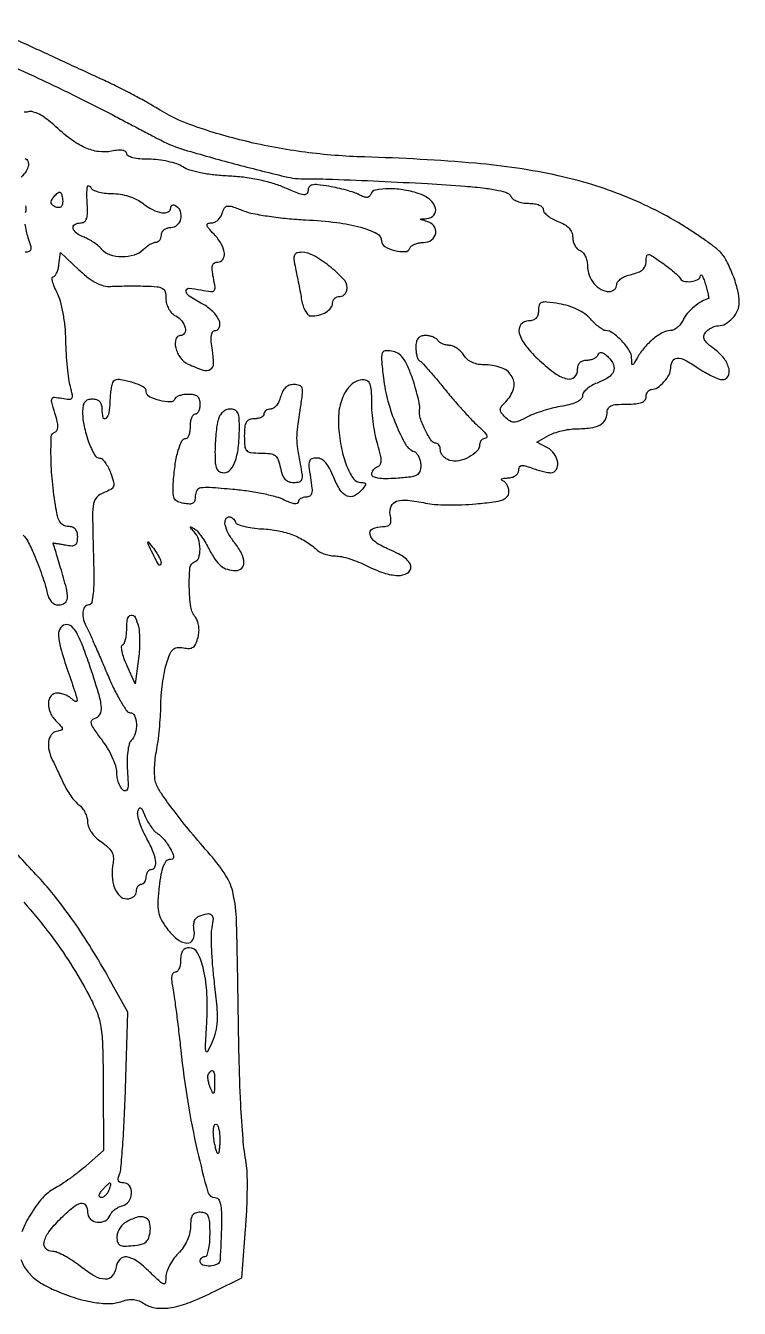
# Model space of a CAD drawing. Extents: x 0 to 525, y 1 to 407.
# Drawn here: x 379.4 to 525, y 12.4 to 274.3 of the extents above; entities that cross this region are included whole.
import ezdxf

# ---------------------------------------------------------------- set-up
doc = ezdxf.new("R2010")
doc.units = 0

msp = doc.modelspace()

# ---------------------------------------------------------------- linework, layer by layer
for points in [[(378.428051, 22.372553, 0.087312), (379.667439, 20.032087, 0.076674), (381.784105, 18.034107, 0.045603), (384.812295, 16.330822, 0.025207), (389.129013, 14.652424, 0.037048), (393.075263, 13.660067, 0.043559), (396.473641, 13.369699, 0.08835), (399.105749, 13.843416, -0.05098), (400.308444, 14.153643, -0.067321), (401.438896, 14.171876, -0.066695), (402.541639, 13.88853, -0.048874), (403.662129, 13.301812, 0.119909), (406.068244, 12.446994, 0.070468), (409.136323, 12.563702, 0.049739), (413.028267, 13.674932, 0.020978), (418, 15.891988), (423.5, 18.626665), (424.262557, 28.563332, 0.008098), (424.508117, 32.624245, 0.008607), (424.615677, 36.609229, 0.008277), (424.592412, 40.038538, 0.038796), (424.393842, 42, -0.02398), (423.736492, 47.008745, -0.008786), (423.272679, 54.137239, -0.006349), (422.931783, 63.95631, -0.002256), (422.686094, 78, 0.00414), (422.398697, 91.516066, 0.044042), (421.753854, 96.975674, 0.089209), (420.242394, 100.721323, 0.040298), (417.060301, 104.977046, -0.007304), (413.034712, 109.679664, -0.010767), (409.651653, 113.933689, -0.01064), (407.069772, 117.482005, -0.061185), (405.987273, 119.533476, -0.070898), (405.739892, 120.630656, -0.022656), (405.681394, 122.306284, -0.022097), (405.784963, 124.201465, -0.02297), (406.055154, 126.055486, 0.015153), (406.387321, 128.10932, 0.00843), (406.673729, 130.629093, 0.008402), (406.877881, 133.191157, 0.013449), (406.956449, 135.38398, -0.018295), (407.05392, 137.524623, -0.012863), (407.313392, 139.922, -0.013002), (407.680973, 142.206464, -0.026396), (408.110417, 143.974201, -0.021062), (408.799979, 145.966465, -0.110245), (409.446156, 146.921324, -0.169371), (410.289482, 147.29864, -0.068614), (411.564317, 147.232456, 0.053498), (412.775004, 147.13297, 0.151574), (413.569026, 147.401189, 0.135798), (414.12429, 148.095997, 0.039616), (414.565568, 149.405221, 0.046501), (414.742287, 150.551456, 0.048257), (414.700596, 151.696133, 0.052268), (414.454733, 152.712768, 0.087976), (414.021907, 153.473604, -0.139522), (413.081545, 155.60522, -0.030511), (412.769096, 159.643829, -0.026238), (412.912903, 163.608371, -0.298501), (413.838649, 164.77955, 0.237922), (414.692882, 165.639803, 0.082462), (414.962291, 167.420228, 0.073346), (414.637187, 169.424517, 0.110684), (413.75, 170.946704, -0.004343), (413.074333, 171.687444, -0.18765), (413.000994, 171.882396, -0.558218), (413.096984, 171.940113, -0.009325), (413.757112, 171.583292, -0.083495), (414.347513, 171.105078, -0.021337), (415.12447, 170.145712, -0.021136), (415.92935, 168.958541, -0.02003), (416.646644, 167.686588, 0.025604), (417.984061, 165.375563, 0.075154), (419.201307, 164.003952, 0.100266), (420.550251, 163.275641, 0.071736), (422.25, 163.015313, 0.199168), (423.458401, 163.504196, 0.212334), (423.923844, 164.687642, 0.110833), (423.423552, 166.534741, 0.045342), (422, 168.727129, -0.039829), (420.727542, 170.640381, -0.07631), (420.088174, 172.365329, -0.149067), (420.195928, 173.516631, -0.304281), (420.916667, 174, -0.107086), (421.294392, 173.918164, -0.070241), (421.671343, 173.678158, -0.065804), (421.990387, 173.323195, -0.06986), (422.198544, 172.904368, 0.22573), (422.623756, 172.462126, 0.028114), (423.930428, 172.051048, 0.028687), (425.632777, 171.72149, 0.019993), (427.581469, 171.537998, -0.032491), (430.95656, 171.134926, -0.045477), (433.878293, 170.311471, -0.048595), (436.451617, 169.027803, -0.045885), (438.78276, 167.25, 0.070908), (439.481096, 166.770536, 0.03614), (440.468424, 166.367188, 0.03501), (441.566394, 166.091977, 0.043929), (442.611267, 166, -0.055659), (443.828017, 165.864134, -0.020248), (445.506176, 165.4125, -0.019784), (447.31794, 164.765591, -0.022311), (449, 164, 0.036648), (452.463225, 162.541972, 0.074496), (455.364382, 162.024535, 0.133897), (457.250439, 162.482943, 0.273612), (457.996252, 163.75, 0.158999), (457.711994, 164.61501, 0.065131), (456.847549, 165.519188, 0.047937), (455.459645, 166.432433, 0.024016), (453.556142, 167.324284, -0.049327), (450.798445, 168.790636, -0.178324), (449.644889, 170.370855, -0.366646), (450.17373, 171.538681, -0.111136), (452.223566, 172, 0.060184), (453.207325, 172.118843, 0.194601), (453.73096, 172.496512, 0.154259), (453.915068, 173.201485, 0.034571), (453.764831, 174.449877, -0.151584), (453.956441, 176.153602, -0.21459), (455.072583, 177.162865, -0.106008), (457.337295, 177.392743, -0.026983), (461, 176.786538, 0.038043), (462.800078, 176.529336, 0.01277), (465.454687, 176.422205, 0.012622), (468.409002, 176.45307, 0.014108), (471.25, 176.634868, 0.009048), (474.870502, 177.035512, 0.053741), (476.718709, 177.479354, 0.128254), (477.650758, 178.114513, 0.181325), (478, 179.045877, 0.06437), (477.906785, 179.766931, 0.060622), (477.632812, 180.456431, 0.065058), (477.228171, 181.012287, 0.107433), (476.75, 181.337719, -0.134342), (476.492009, 181.534095, -0.451325), (476.528125, 181.717133, -0.102704), (476.953487, 181.859693, -0.020908), (477.75, 181.921053, 0.06018), (478.630692, 182.058924, 0.082433), (479.35533, 182.400068, 0.10026), (479.830733, 182.893837, 0.142605), (480, 183.475249, -0.101757), (480.138064, 184.146628, -0.248072), (480.519421, 184.454284, -0.119871), (481.237336, 184.42117, -0.019659), (482.5651, 183.975249, 0.016294), (483.652432, 183.601916, 0.014753), (484.798203, 183.286479, 0.014958), (485.840639, 183.065129, 0.044859), (486.5651, 183, 0.263148), (487.6518, 183.614476, 0.172829), (487.943563, 185.059267, 0.116579), (487.245875, 186.831077, 0.118592), (485.832177, 188.089816), (483.664354, 189.25), (486.082177, 190.589565, -0.042682), (487.23643, 191.10589, -0.023495), (488.720427, 191.546041, -0.023266), (490.278585, 191.853514, -0.034293), (491.668213, 191.964565, 0.027978), (494.605704, 192.16204, 0.084604), (496.519479, 192.737038, 0.138425), (497.599841, 193.715175, 0.140901), (498, 195.106989, -0.108034), (498.206987, 196.053777, -0.176372), (498.778259, 196.631687, -0.09295), (499.895761, 196.924966, -0.017823), (502, 197, 0.020272), (503.888175, 197.076585, 0.069535), (505.083333, 197.34375, 0.128937), (505.750359, 197.815157, 0.176579), (506, 198.5, -0.069717), (506.080326, 199.073289, -0.085667), (506.314732, 199.559375, -0.100075), (506.662852, 199.884373, -0.138775), (507.071429, 200, 0.149502), (508.297839, 200.375086, 0.061296), (509.624741, 201.529633, 0.060585), (510.658594, 203.004813, 0.123183), (511, 204.369554, -0.124308), (511.362409, 205.804739, -0.269958), (512.2988, 206.377245, -0.127808), (513.921739, 205.992406, -0.027299), (516.425861, 204.48575, 0.016824), (517.934982, 203.534161, 0.019215), (519.440404, 202.730189, 0.018719), (520.75841, 202.150032, 0.094586), (521.544409, 202, 0.273197), (522.692646, 202.677994, 0.188993), (522.893925, 204.212097, 0.102474), (521.892889, 206.298455, 0.070759), (520.020842, 208.142712, -0.021154), (518.58592, 209.300567, -0.090424), (517.906262, 210.159865, -0.168665), (517.78895, 210.912368, -0.129006), (518.143286, 211.67265, -0.056275), (518.671722, 212.180605, -0.043369), (519.346933, 212.610091, -0.044509), (520.058612, 212.903365, -0.075624), (520.693873, 213, 0.129618), (522.190467, 213.3946, 0.080634), (523.614385, 214.537887, 0.078044), (524.644382, 216.118297, 0.105847), (525, 217.779348, 0.063073), (524.691128, 220.218135, 0.028067), (523.706946, 223.311013, 0.027847), (522.402102, 226.233897, 0.073814), (521.070393, 228.087817, 0.037158), (520.129489, 228.923495, 0.007667), (518.345678, 230.242274, 0.008022), (516.220803, 231.712391, 0.007479), (514, 233.149181, 0.044399), (501.604148, 239.454348, 0.041698), (488.028877, 243.63073, 0.032632), (471.216061, 246.169483, 0.013935), (448.5, 247.460237, -0.025798), (436.390476, 248.436876, -0.025161), (424.342869, 250.658714, -0.026597), (413.675218, 253.794105, -0.056071), (405.919579, 257.550768, 0.014674), (403.866264, 258.764207, 0.005605), (400.940742, 260.336671, 0.005545), (397.723536, 261.974529, 0.006774), (394.677645, 263.431833, -0.000105), (391.388075, 264.952137, -0.000059), (387.405308, 266.794392, -0.000059), (383.391954, 268.65195, -0.000098), (380, 270.223187, 0.022364), (376.286139, 271.746628, 0.009445)], [(373.21729, 267.525507, -0.004148), (380.966651, 263.999286, -0.005205), (389.418817, 259.960764, -0.006952), (397, 256.109289, 0.000176), (399.745214, 254.667507, 0.000154), (402.61875, 253.160751, 0.000155), (405.217401, 251.800179, 0.00046), (407, 250.869656, 0.048144), (411.796922, 248.931631, 0.006979), (421.953876, 246.079116, 0.006239), (432.232279, 243.48356, 0.061398), (436.661758, 242.98432, -0.011706), (442.010451, 242.914755, -0.002377), (451.487248, 242.524372, -0.002668), (461.37486, 242.017084, -0.005596), (469.054738, 241.495668, -0.009057), (473.109816, 241.100695, -0.026371), (475.883521, 240.630451, -0.035294), (477.714875, 240.0815, -0.213822), (478.400289, 239.399246, 0.150467), (478.822656, 238.860726, 0.058391), (479.667567, 238.409678, 0.050738), (480.76554, 238.103068, 0.042757), (481.968615, 238, -0.035595), (483.192396, 237.912769, -0.064447), (484.158285, 237.644375, -0.091996), (484.781453, 237.233215, -0.203776), (485, 236.719238, 0.174496), (485.205308, 236.148861, 0.050634), (485.88125, 235.482064, 0.044248), (486.851706, 234.833742, 0.034915), (488, 234.306102, -0.040679), (489.331383, 233.675671, -0.075624), (490.262289, 232.931298, -0.092676), (490.809022, 232.060212, -0.094196), (491, 231.055479, 0.065339), (491.111925, 230.202647, 0.061849), (491.440625, 229.390382, 0.066425), (491.926279, 228.739081, 0.108172), (492.5, 228.361626, -0.122606), (493.07414, 227.960006, -0.064599), (493.559375, 227.231177, -0.058261), (493.888394, 226.306865, -0.056456), (494, 225.321583, 0.086859), (494.345467, 223.347929, 0.087093), (495.34068, 221.611025, 0.094227), (496.787319, 220.419897, 0.125892), (498.428571, 220, 0.089197), (499.028539, 220.107889, 0.095076), (499.538393, 220.417285, 0.099879), (499.879498, 220.878606, 0.109836), (500, 221.420545, -0.177007), (500.216384, 222.012625, -0.066074), (500.88125, 222.617359, -0.054928), (501.851938, 223.143083, -0.042631), (503, 223.5, 0.038607), (504.371034, 223.914186, 0.088358), (505.290023, 224.473603, 0.114852), (505.814671, 225.210016, 0.097891), (506, 226.147549, -0.041319), (506.093666, 227.279074, -0.392365), (506.445447, 227.550856, -0.125765), (507.130367, 227.308398, -0.00543), (509.25, 225.854216, -0.010492), (510.518956, 224.922871, -0.013491), (511.643229, 224.01165, -0.011319), (512.537321, 223.210341, -0.104475), (512.833333, 222.786122, 0.238612), (513.620645, 222.121241, 0.085577), (515.129168, 222.02746, 0.088418), (516.546617, 222.442782, 0.266219), (517.085953, 223.25, -0.390592), (517.217284, 223.374176, -0.273058), (517.405445, 223.266328, -0.043876), (517.707102, 222.607751, -0.0129), (518.052886, 221.550267, -0.00677), (518.375108, 220.415583, -0.011329), (518.611355, 219.452252, -0.005073), (518.78062, 218.649021, -0.40541), (518.716933, 218.550267, 0.080847), (517.337487, 217.984786, 0.037386), (515.761227, 216.84725, 0.037361), (514.358181, 215.474328, 0.073716), (513.512872, 214.168205, -0.056525), (513.01564, 213.339001, -0.055569), (512.342815, 212.63691, -0.060598), (511.604601, 212.158923, -0.113879), (510.915881, 212, 0.125812), (509.360851, 211.602425, 0.046435), (507.470451, 210.327313, 0.043693), (505.633338, 208.533214, 0.048036), (504.200411, 206.5, -0.004335), (503.452036, 205.212669, -0.238267), (503.222607, 205.066346, -0.429445), (503.068501, 205.199165, -0.008012), (503.030409, 206.382705, 0.140003), (502.548309, 207.972985, 0.046384), (501.028754, 209.909843, 0.046122), (499.198446, 211.517318, 0.158429), (497.71334, 212, -0.139664), (497.204955, 212.144831, -0.025966), (496.399084, 212.704461, -0.026032), (495.498518, 213.480026, -0.021186), (494.616349, 214.398166, 0.059478), (493.458236, 215.432342, 0.039647), (491.9225, 216.333923, 0.037198), (490.142518, 217.039183, 0.035513), (488.25, 217.486064, 0.010859), (485.727244, 217.83944, 0.109252), (484.676298, 217.733794, 0.24402), (484.167612, 217.213673, 0.074035), (484, 216.087898, -0.065926), (483.877269, 215.161119, -0.125802), (483.510525, 214.510987, -0.129894), (482.886312, 214.129519, -0.072681), (482, 214, 0.233304), (480.436338, 213.228385, 0.2353), (480.105111, 211.522574, 0.100736), (481.449971, 208.88287, 0.039585), (484.249556, 205.884477, 0.028481), (487.455489, 203.272824, 0.09734), (489.886097, 202.150485, 0.249324), (491.34799, 202.524029, 0.211038), (492, 204, -0.071947), (492.12433, 204.859566, -0.119776), (492.489583, 205.48913, -0.123365), (493.093978, 205.869052, -0.079088), (493.916667, 206, 0.055236), (494.677775, 206.084338, 0.059633), (495.381343, 206.333092, 0.067244), (495.925431, 206.699958, 0.13112), (496.21131, 207.133929, -0.176133), (496.493226, 207.489448, -0.204081), (496.917623, 207.553171, -0.102138), (497.505339, 207.26406, -0.031176), (498.252153, 206.60499, -0.093912), (499.304257, 205.060924, -0.20696), (499.308023, 203.661475, -0.153982), (498.22608, 202.405333, -0.048357), (495.973269, 201.296012, 0.040096), (494.835495, 200.758878, 0.048471), (493.873398, 200.074801, 0.055766), (493.209399, 199.354032, 0.159586), (493, 198.714672, -0.195971), (492.729835, 198.051846, -0.080392), (491.934167, 197.464019, -0.054429), (490.651181, 196.970678, -0.02495), (488.895027, 196.599205, 0.021177), (487.10286, 196.234213, 0.014633), (485.108957, 195.676963, 0.014782), (483.220524, 195.027279, 0.029093), (481.770709, 194.381429, -0.016952), (479.997887, 193.539556, -0.100337), (478.998444, 193.327115, -0.147978), (478.186692, 193.564398, -0.051844), (477.232825, 194.338604, -0.033154), (476.432798, 195.252394, -0.174782), (476.234752, 195.87761, -0.160884), (476.473655, 196.515521, -0.027013), (477.357143, 197.5, 0.122547), (478.902478, 200.069148, 0.200794), (478.65604, 202.55845, 0.175923), (476.630048, 204.362511, 0.095094), (473.308474, 205, -0.040409), (471.783441, 205.123452, -0.063424), (470.524277, 205.496772, -0.072664), (469.524079, 206.123816, -0.077026), (468.767927, 207, 0.055039), (468.164042, 207.765038, 0.049226), (467.386303, 208.4125, 0.052213), (466.560767, 208.854465, 0.097106), (465.81847, 209, -0.053104), (465.122185, 209.07416, -0.048787), (464.43599, 209.29375, -0.052099), (463.860179, 209.616829, -0.100791), (463.5, 210, 0.111412), (463.123976, 210.383556, 0.050262), (462.49335, 210.70625, 0.046318), (461.729296, 210.925923, 0.046881), (460.940983, 211, 0.080219), (460.052108, 210.856466, 0.144477), (459.450791, 210.438732, 0.121487), (459.108283, 209.701425, 0.04831), (459, 208.583333, 0.028936), (459.055005, 207.633662, 0.037653), (459.220312, 206.778646, 0.041405), (459.460326, 206.119108, 0.182175), (459.75, 205.833333, -0.102388), (460.205914, 205.506274, -0.004077), (461.587114, 203.982292, -0.00704), (463.191088, 202.131425, -0.004907), (464.950812, 200, 0.007321), (466.841833, 197.731938, 0.006819), (468.843022, 195.465252, 0.006814), (470.676213, 193.499573, 0.022874), (471.950812, 192.285963, -0.023625), (472.845087, 191.431914, -0.059448), (473.383989, 190.711735, -0.156204), (473.483329, 190.254074, -0.378081), (473.25, 190.035963, 0.099004), (472.772906, 189.926202, 0.095223), (472.367188, 189.6406, 0.094905), (472.095256, 189.224013, 0.097575), (472, 188.740547, -0.196832), (471.447496, 187.391433, -0.076417), (469.799132, 186.161929, -0.072346), (467.735181, 185.422787, -0.127378), (465.937452, 185.519852, -0.062689), (465.196699, 185.861862, -0.063901), (464.569127, 186.374971, -0.07042), (464.144188, 186.973772, -0.119708), (464, 187.567388, 0.056066), (463.938358, 188.115382, 0.075545), (463.755888, 188.57917, 0.094821), (463.486019, 188.890164, 0.168314), (463.16898, 189, -0.25166), (462.16752, 189.538136, -0.031374), (460.893743, 191.753024, -0.035244), (459.892417, 194.197901, -0.119935), (459.756631, 195.901598, 0.08275), (459.751213, 196.815473, 0.014669), (459.409223, 198.499219, 0.015519), (458.883746, 200.468527, 0.013427), (458.213591, 202.5, 0.018805), (457.213135, 204.982434, 0.060222), (456.295854, 206.509208, 0.092342), (455.29064, 207.400372, 0.099886), (454.058823, 207.838963, 0.066837), (452.692466, 207.851904, 0.29616), (452.10668, 207.358637, 0.097736), (451.984241, 206.140983, 0.005469), (452.387139, 202.338963, 0.037242), (453.304019, 197.596147, 0.032072), (454.947485, 192.790784, 0.030082), (456.887315, 188.813715, 0.174345), (458.628218, 187.312425, -0.124462), (459.153343, 186.942224, -0.064275), (459.597039, 186.266057, -0.057772), (459.897975, 185.406934, -0.055434), (460, 184.489525, -0.084391), (459.787057, 183.236862, -0.189163), (459.167903, 182.517502, -0.092461), (457.877807, 182.115857, -0.01206), (454.999378, 181.846513, -0.01498), (452.781573, 181.759474, -0.042989), (451.246134, 181.877407, -0.072527), (450.306551, 182.175672, -0.287323), (449.999378, 182.666667, -0.094458), (450.09041, 183.142851, -0.070169), (450.355847, 183.609302, -0.068346), (450.74872, 183.995517, -0.079824), (451.212016, 184.237339, 0.184201), (451.729245, 184.66082, 0.130841), (451.924031, 185.392436, 0.060174), (451.776729, 186.61198, 0.012674), (451.212016, 188.686691, -0.024512), (450.747067, 190.569649, -0.013581), (450.35603, 192.90495, -0.013517), (450.087637, 195.29745, -0.021173), (450, 197.36602, 0.014117), (449.931256, 199.800336, 0.07687), (449.657284, 201.086338, 0.16731), (449.116481, 201.7351, 0.141511), (448.25, 201.968575, 0.171642), (446.021757, 201.135132, 0.106408), (444.288674, 198.906143, 0.081915), (443.312423, 195.578869, 0.056376), (443.275807, 191.641292, 0.027143), (443.950978, 187.392918, 0.047227), (445.02619, 183.992609, 0.06225), (446.346542, 181.71299, 0.234532), (447.78296, 181, -0.044169), (448.491592, 180.937278, -0.323235), (448.715028, 180.706374, -0.192533), (448.618182, 180.304919, -0.018902), (448, 179.5, -0.10383), (446.45029, 178.269326, -0.222438), (444.958203, 178.229801, -0.151789), (443.551749, 179.444927, -0.045701), (442.267865, 182, 0.026289), (441.448572, 183.801335, 0.060187), (440.608176, 185.03065, 0.08537), (439.72003, 185.749719, 0.128261), (438.760412, 186, 0.085843), (437.754471, 185.826013, 0.234938), (437.267733, 185.320784, 0.106118), (437.171025, 184.292924, 0.012434), (437.5, 182, -0.013706), (437.799598, 179.873368, -0.084385), (437.73813, 178.773366, -0.200108), (437.340137, 178.214928, -0.140056), (436.587898, 178, 0.062741), (435.980759, 177.923513, 0.080895), (435.466445, 177.698706, 0.098165), (435.122263, 177.365487, 0.152638), (435, 176.97432, -0.337749), (434.779147, 176.684668, -0.106117), (434.199068, 176.651873, -0.056175), (433.29372, 176.899709, -0.024459), (432.157985, 177.418303, 0.054453), (430.5713, 178.030894, 0.014111), (427.901278, 178.6601, 0.014182), (424.798253, 179.208266, 0.01403), (421.657985, 179.581915, 0.004679), (416.900133, 179.968204, 0.060193), (415.120827, 179.881684, 0.21092), (414.314132, 179.347873, 0.143594), (414, 178.276603, -0.060484), (413.882466, 177.308549, -0.189952), (413.510384, 176.784122, -0.15559), (412.821836, 176.593867, -0.037459), (411.630904, 176.730225, -0.06318), (410.354673, 177.146192, -0.178005), (409.706733, 177.804833, -0.107462), (409.459681, 178.959481, -0.016142), (409.544517, 181.341553, -0.019004), (409.915703, 184.834054, -0.036234), (410.52138, 187.590103, -0.044743), (411.272504, 189.480612, -0.283007), (412.116631, 190, 0.245982), (412.455662, 190.177532, 0.066691), (412.74051, 190.734375, 0.0514), (412.935631, 191.542393, 0.033571), (413, 192.5, -0.038131), (413.073116, 193.457356, -0.057076), (413.29375, 194.265625, -0.074992), (413.617064, 194.817169, -0.226478), (414, 195, 0.191087), (414.381882, 195.151477, 0.088204), (414.70625, 195.5875, 0.068025), (414.926307, 196.234582, 0.048028), (415, 197, 0.07503), (414.86014, 197.926783, 0.145999), (414.447917, 198.543103, 0.125255), (413.713793, 198.890621, 0.048265), (412.583333, 199, 0.035505), (411.633808, 198.93249, 0.045059), (410.778646, 198.730439, 0.051805), (410.127714, 198.435374, 0.175072), (409.833333, 198.082346, -0.319131), (408.911906, 197.4458, -0.057844), (406.728825, 197.728647, -0.056447), (404.628919, 198.5123, -0.282376), (404, 199.537122, 0.286032), (403.377582, 200.536129, 0.040404), (401.019178, 201.466257, 0.040699), (398.506659, 202.011096, 0.233508), (397.253159, 201.586492, 0.137806), (397.013379, 201.15934, 0.018332), (396.804771, 200.135324, 0.020091), (396.647425, 198.87425, 0.01564), (396.574665, 197.494275, -0.034974), (396.365731, 195.212702, -0.164035), (395.758323, 194.064026, -0.580915), (395.199595, 194.232784, -0.056293), (395, 196, 0.072254), (394.873159, 196.873159, 0.124864), (394.5, 197.5, 0.124864), (393.873159, 197.873159, 0.072254), (393, 198, 0.077557), (392.048473, 197.851512, 0.156228), (391.436637, 197.415125, 0.122116), (391.100784, 196.616887, 0.038827), (391, 195.320998, 0.053805), (391.307474, 192.471968, 0.035632), (392.237359, 189.312631, 0.030982), (393.430416, 186.636898, 0.279298), (394.481651, 186, -0.194143), (394.97362, 185.801493, -0.043086), (395.582549, 185.103908, -0.038707), (396.192986, 184.11747, -0.028971), (396.71297, 182.949474, -0.019767), (397.32368, 181.115173, -0.152646), (397.304835, 180.221565, -0.189527), (396.781682, 179.59875, -0.033567), (395.369805, 178.9505, 0.103068), (393.927581, 178.02866, 0.155244), (393.232683, 176.721542, 0.049114), (393.02789, 174.243316, 0.003171), (393.187598, 166.998988, -0.005234), (393.284781, 161.575647, -0.023122), (393.160934, 158.384202, -0.036729), (392.856168, 156.476868, -0.348277), (392.25, 155.997962, 0.238414), (391.430975, 155.585568, 0.142605), (391.045634, 154.539504, 0.088143), (391.211418, 152.984082, 0.051102), (391.917835, 151.236431, -0.015871), (392.446353, 150.154788, -0.001917), (393.524527, 147.733514, -0.002278), (394.781984, 144.84464, -0.001873), (396.098553, 141.75, 0.013523), (397.44451, 138.780295, 0.020348), (398.790504, 136.276563, 0.015978), (400.011947, 134.353684, 0.248146), (400.680718, 134, -0.299774), (401.587173, 133.402877, -0.092236), (401.965446, 131.725835, -0.076771), (401.735056, 129.737285, -0.129927), (400.896948, 128.296948, 0.138992), (400.485113, 127.559273, 0.027748), (400.216154, 126.059869, 0.027044), (400.089839, 124.203327, 0.021044), (400.146948, 122.180293, -0.008693), (400.282233, 119.626113, -0.064461), (400.16911, 118.416042, -0.298135), (399.804637, 118.063084, -0.224508), (399.25, 118.20579, -0.094366), (398.768172, 118.790661, -0.041421), (398.359015, 119.711498, -0.039052), (398.075184, 120.790285, -0.04218), (397.97218, 121.872445, 0.07839), (397.755826, 123.155539, 0.027273), (397.061775, 124.903156, 0.026305), (396.074628, 126.775589, 0.02773), (394.911994, 128.5, -0.010545), (393.385245, 130.604704, -0.069681), (392.80109, 131.762302, -0.223395), (392.875435, 132.427103, -0.206751), (393.439814, 132.823324, 0.217617), (394.53021, 133.623191, 0.153688), (394.843052, 135.132662, 0.050017), (394.261356, 137.993713, 0.006253), (392.308586, 144.026723, 0.009582), (390.900614, 147.948171, 0.037504), (389.808078, 150.275824, 0.0672), (388.821946, 151.578364, 0.199739), (387.808586, 152, 0.227795), (386.57334, 151.406434, 0.175533), (386.086181, 149.97192, 0.06525), (386.498707, 147.250911, 0.012647), (388, 142.5, -0.002447), (389.533294, 137.971478, -0.045566), (389.877663, 136.504074, -0.584149), (389.577019, 136.274157, -0.095515), (388.8, 136.8, 0.062206), (388.209158, 137.259641, 0.039117), (387.42375, 137.6475, 0.038823), (386.577103, 137.91209, 0.056383), (385.8, 138, 0.226682), (384.552363, 137.403727, 0.166073), (384.018381, 135.940853, 0.11356), (384.427952, 133.973969, 0.08872), (385.678593, 132.178571, -0.010058), (386.692602, 131.12294, -0.188479), (386.857185, 130.701843, -0.330021), (386.64579, 130.416451, -0.026367), (385.678593, 130.176676, 0.192495), (384.617139, 129.495385, 0.122292), (384.070019, 128.111373, 0.089835), (384.156312, 126.240922, 0.061401), (384.883329, 124.236431, -0.004944), (385.316079, 123.364511, -0.001832), (385.908639, 122.128827, -0.001815), (386.545351, 120.775845, -0.002189), (387.133329, 119.5, 0.027459), (387.784924, 118.255609, 0.022296), (388.612603, 116.997406, 0.022843), (389.482183, 115.90457, 0.052955), (390.25, 115.193296, -0.068937), (390.920024, 114.531746, -0.047486), (391.486782, 113.626156, -0.047453), (391.872954, 112.628952, -0.068438), (392.002875, 111.693296, 0.096296), (392.201011, 110.681138, 0.055206), (392.794733, 109.582908, 0.049748), (393.701279, 108.518181, 0.043983), (394.836262, 107.603837, -0.034509), (396.162018, 106.576549, -0.082561), (396.939954, 105.61026, -0.101958), (397.270002, 104.579439, -0.074019), (397.220342, 103.372313, 0.058115), (397.021302, 100.6425, 0.080047), (397.516373, 98.238127, 0.106248), (398.579769, 96.595475, 0.198698), (400.019052, 96, 0.073662), (400.778134, 96.112441, 0.088728), (401.419842, 96.439303, 0.101291), (401.847744, 96.926394, 0.130459), (402, 97.5, -0.064853), (402.074694, 98.073457, -0.082425), (402.29375, 98.559375, -0.098894), (402.618646, 98.884432, -0.148195), (403, 99, 0.148195), (403.381354, 99.115568, 0.098894), (403.70625, 99.440625, 0.082425), (403.925306, 99.926543, 0.064853), (404, 100.5, -0.064853), (404.074694, 101.073457, -0.082425), (404.29375, 101.559375, -0.098894), (404.618646, 101.884432, -0.148195), (405, 102, 0.309141), (405.764941, 102.522923, 0.13317), (405.903158, 103.813032, 0.063768), (405.29213, 105.895417, 0.024749), (403.94976, 108.589449, -0.024779), (403.193932, 110.106558, -0.027138), (402.617177, 111.646312, -0.028), (402.273179, 113.003986, -0.107574), (402.292369, 113.869865, -0.075651), (402.5403, 114.477343, -0.434562), (402.843115, 114.542647, -0.129926), (403.224231, 114.094653, -0.013749), (403.787171, 112.830715, 0.030182), (404.312706, 111.747922, 0.027556), (404.979451, 110.70151, 0.028617), (405.680592, 109.833804, 0.075486), (406.298577, 109.330715, -0.059589), (406.922542, 108.85478, -0.025241), (407.640972, 108.083085, -0.024539), (408.333514, 107.172333, -0.029419), (408.889199, 106.25, -0.016988), (409.465855, 105.054538, -0.128532), (409.564714, 104.441204, -0.28786), (409.312978, 104.114436, -0.088684), (408.672865, 104, 0.237527), (408.012278, 103.667421, 0.07091), (407.458791, 102.645517, 0.043882), (406.996251, 100.955165, 0.0156), (406.626038, 98.475256, 0.015854), (406.360348, 95.36761, 0.058566), (406.484956, 93.40532, 0.075471), (407.039509, 91.791943, 0.038747), (408.176415, 89.975256, 0.061535), (410.244458, 87.797453, 0.149754), (412.27055, 86.962175, 0.308023), (413.510156, 87.645616, 0.166054), (413.764826, 89.4499, -0.045942), (413.660728, 90.518994, -0.079296), (413.796631, 91.400211, -0.100562), (414.161996, 92.050756, -0.123678), (414.730037, 92.4499, -0.036106), (416.435019, 92.966548, -0.238449), (417.272955, 92.756058, -0.232961), (417.612262, 91.950772, -0.034617), (417.38042, 90.152098, 0.050095), (417.222207, 88.531017, 0.009876), (417.288241, 85.605717, 0.010378), (417.504159, 82.187051, 0.009472), (417.866455, 78.674238, -0.008094), (418.364077, 73.976167, -0.031533), (418.440879, 71.055764, -0.048799), (418.144512, 68.861888, -0.049122), (417.428812, 66.772141, -0.012348), (416.481781, 64.825682, -0.676534), (416.185384, 64.854322, -0.084165), (416.07984, 65.752837, -0.001578), (416.337195, 70.5, 0.025835), (416.371427, 76.552984, 0.044733), (415.692777, 81.534083, 0.058946), (414.471495, 84.958531, 0.284975), (412.792595, 86, 0.096694), (411.990547, 85.84343, 0.141725), (411.42926, 85.401343, 0.110617), (411.103095, 84.6336, 0.045379), (411, 83.5, -0.043059), (410.917426, 82.54293, -0.062763), (410.669531, 81.734375, -0.082352), (410.305091, 81.186746, -0.207732), (409.875, 81, 0.242732), (409.442159, 80.776716, 0.11724), (409.201591, 80.182835, 0.063887), (409.177998, 79.194268, 0.023418), (409.38806, 77.809698, -0.014375), (409.696009, 76.001057, -0.002855), (410.135124, 72.748385, -0.00302), (410.602095, 68.953577, -0.002807), (411.035255, 65.059698, 0.01416), (412.450096, 54.523905, 0.016471), (414.406024, 44.607863, 0.008925), (416.53151, 36.126077, 0.339036), (418, 35.001218, -0.297317), (418.849639, 34.44711, -0.083248), (419.259446, 32.834098, -0.02874), (419.341496, 29.581766, -0.003286), (419.056773, 22.25, -0.278187), (418.492605, 21.403819, -0.094922), (417.003308, 21.022232, -0.101765), (415.541946, 21.230084, -0.31666), (415, 22, -0.099038), (415.076342, 22.381638, -0.097945), (415.29375, 22.70625, -0.097945), (415.618362, 22.923658, -0.099038), (416, 23, 0.31052), (416.388512, 23.267028, 0.036969), (416.70625, 24.321875, 0.033738), (416.927717, 25.775243, 0.020945), (417, 27.5, 0.013964), (416.930739, 29.979415, 0.090841), (416.638889, 31.1875, 0.188085), (416.035525, 31.785276, 0.102588), (415, 32, 0.08066), (414.027694, 31.842121, 0.164917), (413.419231, 31.380682, 0.117635), (413.093347, 30.517194, 0.031681), (413, 29.045455, -0.060672), (412.830706, 27.655435, -0.046877), (412.326923, 26.213287, -0.044823), (411.532701, 24.82405, -0.044145), (410.5, 23.590909, 0.039712), (409.543305, 22.468849, 0.035371), (408.734375, 21.166808, 0.037116), (408.176319, 19.886364, 0.084402), (408, 18.849288, -0.041418), (407.89834, 17.624151, -0.448668), (407.525773, 17.389672, -0.117694), (406.821878, 17.789035, -0.004848), (404.702393, 19.803833, 0.03535), (402.042207, 22.040422, 0.12321), (399.976799, 22.873172, 0.246243), (398.583449, 22.372738, 0.151491), (397.819551, 20.760216, -0.135467), (397.049949, 18.994386, -0.233689), (395.625552, 18.338788, -0.126485), (393.470327, 18.957168, -0.035127), (390.547447, 20.962294, 0.02155), (388.947355, 22.125046, 0.023647), (387.300729, 23.107674, 0.023954), (385.825463, 23.80733, 0.099058), (384.862495, 24, -0.204666), (383.50157, 24.581426, -0.253254), (383.142859, 25.891779, -0.105305), (384.130349, 27.996375, -0.034226), (386.4, 30.6, -0.020487), (388.987669, 32.983877, -0.115125), (390.649698, 33.836972, -0.331268), (391.604663, 33.439056, -0.134862), (392, 32, 0.202823), (392.562875, 30.669479, 0.161633), (393.979205, 29.985543, 0.15269), (395.585034, 30.267257, 0.183955), (396.60056, 31.401458, -0.088576), (396.946829, 31.975085, -0.048392), (397.547554, 32.539559, -0.046194), (398.290679, 33.010929, -0.054344), (399.069175, 33.307839, 0.175604), (400.401976, 34.226406, 0.138573), (400.997427, 35.886976, 0.171039), (400.584987, 37.377851, 0.245274), (399.393011, 38, -0.072421), (398.697823, 38.101223, -0.207405), (398.331839, 38.408355, -0.16984), (398.264235, 38.937263, -0.046753), (398.51812, 39.75, 0.078141), (398.827659, 41.0135, 0.003357), (399.183363, 45.589625, 0.005669), (399.508215, 51.040775, 0.004001), (399.754724, 57.172127), (400.25923, 72.844254), (396.450331, 79.672127, 0.011279), (392.848125, 85.800374, 0.01378), (389.19615, 91.356055, 0.01489), (385.539116, 96.279594, 0.019978), (381.921935, 100.5, -0.000877), (374.799699, 108.194707, -0.024443)], [(378.840917, 170.270025, -0.099581), (379.804873, 169.044472, -0.015676), (381.108959, 166.25, -0.009712), (381.929616, 164.229758, -0.008496), (382.710241, 162.0875, -0.008572), (383.349466, 160.127802, -0.025058), (383.698422, 158.75, 0.045317), (384.055333, 157.547472, 0.08619), (384.58216, 156.69021, 0.107582), (385.276144, 156.180535, 0.105164), (386.125, 156, 0.159002), (387.355893, 156.401582, 0.226058), (387.894366, 157.398058, 0.076551), (387.687998, 159.413807, 0.009928), (386.510824, 163.591069, -0.000401), (385.939133, 165.481047, -0.000647), (385.455914, 167.090704, -0.000086), (385.02794, 168.523963, -0.048307), (385.010824, 168.611328, -0.485033), (385.049348, 168.648275, -0.001882), (385.737555, 168.549569, -0.006713), (386.542047, 168.420035, -0.003954), (387.5, 168.244751, 0.033077), (388.801932, 168.084128, 0.160567), (389.51116, 168.274161, 0.196814), (389.886179, 168.820066, 0.053367), (390, 169.883423, 0.063859), (389.880884, 170.812264, 0.120477), (389.524152, 171.473266, 0.129662), (388.924039, 171.864919, 0.080256), (388.087898, 172, -0.114554), (387.151115, 172.217479, -0.131357), (386.460484, 172.820095, -0.08292), (385.95572, 173.930451, -0.024973), (385.565472, 175.75, -0.015388), (384.841675, 181.262053, -0.021096), (384.553701, 186.255636, -0.015351), (384.616064, 190.336547, -0.310176), (385.326074, 191.275358, 0.197015), (385.774515, 191.661428, 0.115649), (385.945833, 192.359448, 0.060297), (385.823289, 193.468525, 0.016824), (385.366462, 195.157616, -0.008553), (384.710474, 197.433082, -0.177377), (384.7716, 198.129639, -0.315298), (385.251119, 198.405021, -0.024835), (386.788776, 198.189548, 0.024076), (388.271253, 197.979515, 0.267689), (388.793739, 198.219465, 0.208415), (388.924618, 198.845103, 0.015016), (388.503498, 200.605871, -0.032521), (388.191799, 202.145353, -0.009368), (387.910494, 204.559225, -0.009382), (387.694925, 207.299178, -0.009863), (387.586765, 210, 0.019601), (387.418291, 212.828227, 0.02054), (387.029694, 215.590344, 0.021867), (386.476693, 218.011273, 0.05046), (385.80404, 219.75, -0.019827), (385.231617, 220.997094, -0.037795), (384.889922, 222.045312, -0.054202), (384.793199, 222.777935, -0.420956), (385.010222, 223, 0.229787), (385.361652, 223.170511, 0.056753), (385.70838, 223.73106, 0.046554), (385.999806, 224.535603, 0.032016), (386.183578, 225.488715), (386.5, 227.977429), (390.261817, 224.414588, 0.023295), (392.135443, 222.79874, 0.046339), (393.781226, 221.738112, 0.058747), (395.29571, 221.163742, 0.077859), (396.761817, 221.031836, -0.009805), (398.107088, 221.09385, -0.003962), (399.944096, 221.127897, -0.003919), (401.922304, 221.133376, -0.004965), (403.75, 221.105963, -0.014914), (406.216932, 220.970757, -0.115365), (407.308186, 220.616026, -0.198957), (407.834573, 219.900113, -0.060378), (408, 218.535184, 0.06707), (408.142628, 217.476687, 0.061821), (408.56142, 216.461803, 0.063312), (409.203078, 215.602331, 0.078068), (410, 215, -0.099094), (411.24404, 213.975465, -0.110278), (411.939984, 212.587046, -0.184952), (411.806291, 211.485637, -0.277898), (411, 211, 0.33359), (410.024685, 210.26781, 0.136297), (410.003679, 208.509354, 0.091836), (410.981764, 206.443253, 0.130222), (412.547053, 205.160515, 0.026629), (415.609725, 203.957511, 0.213557), (417.081215, 204.104792, 0.270377), (417.739142, 205.248257, 0.040362), (417.5, 208, -0.017705), (417.267489, 209.751726, -0.049846), (417.271259, 210.986095, -0.08943), (417.487924, 211.736606, -0.285218), (417.912102, 212, 0.305666), (418.887691, 212.657876, 0.203293), (418.864061, 214.055003, 0.096106), (417.559526, 215.922883, 0.068989), (415.5, 217.430067, -0.019463), (412.772851, 219.038668, -0.223754), (412.130185, 220.066709, -0.468242), (412.675011, 220.642934, -0.033751), (415.15625, 220.31875, 0.014492), (417.177754, 219.975047, 0.235417), (417.8125, 220.1875, 0.235417), (418.024953, 220.822246, 0.014492), (417.68125, 222.84375, -0.020692), (417.435279, 224.407505, -0.094242), (417.502425, 225.322034, -0.190904), (417.866349, 225.812369, -0.139658), (418.525, 226, 0.242738), (419.596532, 226.552772, 0.187309), (419.924125, 227.846831, 0.102155), (419.287597, 229.729779, 0.056208), (417.825686, 231.685549, -0.011199), (416.69745, 232.941729, -0.117786), (416.383859, 233.551654, -0.386197), (416.562737, 233.881676, -0.08445), (417.258298, 234, 0.109966), (417.919309, 234.147157, 0.071316), (418.576755, 234.578362, 0.066344), (419.131072, 235.216248, 0.069007), (419.490126, 235.96889, -0.058347), (419.976789, 237.047368, -0.23125), (420.569613, 237.432244, -0.1136), (421.530433, 237.331072, -0.010323), (423.807514, 236.495257, 0.04433), (425.813672, 235.910047, 0.012183), (429.059082, 235.350061, 0.012212), (432.783518, 234.893118, 0.012469), (436.5, 234.622388, -0.018449), (442.854229, 234.083065, -0.037618), (447.762189, 233.104686, -0.049021), (451.061745, 231.825175, -0.282932), (452, 230.299814, 0.270182), (452.651702, 229.18181, 0.067162), (454.697007, 228.362164, 0.069923), (456.82868, 228.13232, 0.313954), (457.780686, 228.842059, -0.15395), (458.102531, 229.286035, -0.061639), (458.763181, 229.659855, -0.053191), (459.630171, 229.91435, -0.044839), (460.583333, 230, 0.158791), (462.219695, 230.533122, 0.199446), (463.042128, 231.883118, 0.206028), (462.654347, 233.383441, 0.165457), (461.25, 234.310674, -0.001923), (460.073823, 234.622879, -0.339035), (460, 234.719237, -0.392517), (460.076061, 234.801199, -0.002113), (461.25, 234.883999, 0.200354), (462.678981, 235.594946, 0.251507), (462.998271, 237.016974, 0.148993), (461.91388, 238.717244, 0.093225), (459.850777, 239.902175, 0.04303), (456.713637, 240.701285, 0.04201), (453.460461, 240.960273, 0.04322), (450.778754, 240.715796, 0.274538), (449.785534, 239.856602, -0.130365), (449.489366, 239.405556, -0.171858), (449.037713, 239.219838, -0.103011), (448.380751, 239.322874, -0.030892), (447.452201, 239.740472, 0.040059), (446.417074, 240.183397, 0.013009), (444.825021, 240.672789, 0.012874), (443.020318, 241.126818, 0.01414), (441.25, 241.471768, 0.012546), (438.988169, 241.788368, 0.077907), (437.821061, 241.739882, 0.192991), (437.230623, 241.354468, 0.153997), (437, 240.623435, -0.184085), (436.745294, 239.955064, -0.244035), (436.146817, 239.72713, -0.067799), (434.912422, 240.042597, -0.007674), (432.25, 241.171226, 0.032302), (429.835941, 242.057121, 0.020661), (426.936989, 242.784446, 0.019734), (423.802895, 243.306449, 0.020368), (420.670328, 243.572882, -0.017292), (417.757295, 243.802607, -0.021589), (415.077342, 244.225343, -0.023344), (412.856129, 244.78377, -0.071888), (411.455511, 245.437193, 0.063265), (410.223457, 246.037943, 0.02631), (408.438793, 246.540925, 0.025517), (406.446503, 246.88513, 0.030023), (404.535183, 247, -0.020535), (402.699741, 247.075412, -0.040278), (401.257819, 247.312015, -0.053428), (400.28534, 247.666895, -0.285967), (400, 248.125, 0.238499), (399.782542, 248.554957, 0.1179), (399.204103, 248.799228, 0.065599), (398.248609, 248.831584, 0.025064), (396.929328, 248.635866, -0.083873), (394.242682, 248.555129, -0.07237), (391.52786, 249.341079, -0.055351), (388.567501, 251.103061, -0.025033), (385.102747, 254.006729, 0.02641), (383.574174, 255.280618, 0.042008), (382.130738, 256.181555, 0.051324), (380.864165, 256.674957, 0.13193), (379.889515, 256.681358, -0.078533), (379.108765, 256.603784, -0.060765)], [(379.238774, 247.166667, -0.188104), (379.83238, 246.574008, -0.15264), (379.933091, 245.673634, -0.098647), (379.472346, 244.547014, -0.050175), (378.5, 243.357143, 0.094759)], [(379.316611, 237.491495, -0.121159), (379.431143, 236.875903, -0.049687), (379.29781, 236.030824, 0.064081)], [(379.244488, 233.74979, 0.026106), (379.472833, 232.335726, 0.030792), (379.83941, 231.030824, -0.014621), (380.364236, 229.370664, -0.112731), (380.40669, 228.561732, -0.259171), (380.072501, 228.147848, -0.096384), (379.312651, 228, -0.112808)], [(379.001593, 95.333382, -0.017237), (384.366947, 88.767881, -0.02144), (388.525017, 82.790633, -0.018978), (392.339133, 76.235602, -0.028303), (393.943846, 72.758943, -0.05542), (394.741921, 69.819492, -0.032714), (395.091333, 65.903072, -0.004624), (395.20736, 57.805307), (395.274222, 44.639411), (391.812248, 41.569706, -0.014709), (390.259432, 40.272376, -0.01055), (388.452829, 38.911827, -0.010668), (386.67622, 37.688424, -0.02247), (385.237426, 36.83226, 0.091108), (382.824523, 34.906612, 0.040843), (380.41214, 31.624812, 0.040816), (378.577809, 28.019539, 0.097575)]]:
    msp.add_lwpolyline(points, format="xyb")
for points in [[(396.948475, 240, -0.040344), (398.659088, 239.861748, -0.036265), (400.389316, 239.449708, -0.037384), (401.980521, 238.812281, -0.05274), (403.272871, 238, 0.046801), (405.276317, 236.707408, 0.079316), (407.166166, 236.078723, 0.144395), (408.463641, 236.240386, 0.298421), (409, 237.059017, -0.108972), (409.078288, 237.413961, -0.182303), (409.29375, 237.6254, -0.161196), (409.6179, 237.656512, -0.082592), (410, 237.5, -0.172127), (410.903824, 236.373844, -0.139409), (410.994745, 234.817779, -0.14748), (410.25932, 233.507688, -0.193987), (409, 233, 0.072314), (408.230589, 232.888136, 0.08892), (407.583333, 232.5625, 0.10214), (407.153209, 232.075754, 0.130775), (407, 231.5, -0.069717), (406.919674, 230.926711, -0.085667), (406.685268, 230.440625, -0.100075), (406.337148, 230.115627, -0.138775), (405.928571, 230, 0.098387), (405.413868, 229.89773, 0.03396), (404.73125, 229.559375, 0.032192), (404.010186, 229.074034, 0.032161), (403.357143, 228.5, -0.124012), (401.525636, 227.405541, -0.076198), (399.023371, 227.053515, -0.077513), (396.57758, 227.465938, -0.139979), (394.913542, 228.604176, 0.045229), (394.23898, 229.281819, 0.024466), (393.300268, 229.993002, 0.024175), (392.265702, 230.628861, 0.034873), (391.291097, 231.079425, -0.064536), (389.746399, 231.907749, -0.179327), (389.067052, 232.9119, -0.333069), (389.395864, 233.682939, -0.131925), (390.576618, 234, 0.137935), (391.289952, 234.200605, 0.155257), (391.755287, 234.737129, 0.089634), (391.979831, 235.706538, 0.025886), (391.975301, 237.25, -0.009184), (391.878437, 239.915196, -0.047046), (391.990816, 241.389798, -0.443787), (392.291722, 241.580706, -0.233426), (392.662281, 241.25, 0.182449), (393.107868, 240.766346, 0.045443), (394.126231, 240.365975, 0.040322), (395.459155, 240.091384, 0.030651)], [(386.654929, 237.321595, -0.144733), (386.376895, 237.170452, -0.073468), (385.975992, 237.144846, -0.063229), (385.519366, 237.241779, -0.054581), (385.076487, 237.452728, -0.110448), (384.692311, 237.827929, -0.168727), (384.581327, 238.275806, -0.120057), (384.765346, 238.812403, -0.043551), (385.259956, 239.454479, -0.02121), (385.951589, 240.145492, -0.209336), (386.331834, 240.275661, -0.286666), (386.609584, 240.068326, -0.036614), (386.838397, 239.323345, -0.037791), (386.929344, 238.718534, -0.0413), (386.924092, 238.124879, -0.045268), (386.832126, 237.624805, -0.12897)], [(434.439479, 224.75, -0.002861), (434.744531, 223.270432, -0.001688), (435.092793, 221.5, -0.001688), (435.42868, 219.729436, -0.002892), (435.695322, 218.25, 0.036312), (436.006581, 217.005744, 0.050201), (436.473481, 215.954688, 0.061158), (437.014786, 215.228445, 0.204823), (437.549055, 215, 0.058598), (439.22506, 215.197098, 0.074066), (440.671462, 215.778145, 0.091311), (441.655165, 216.627035, 0.170811), (442, 217.606989, -0.106859), (442.114899, 218.13847, -0.099462), (442.440625, 218.590803, -0.095925), (442.92737, 218.894051, -0.091732), (443.5, 219, 0.116681), (444.069277, 219.134682, 0.102778), (444.54867, 219.514062, 0.09513), (444.863822, 220.081726, 0.084687), (444.963556, 220.75, 0.18957), (444.185712, 222.613023, 0.033961), (441.332547, 225.180234, 0.035865), (438.089326, 227.366328, 0.131093), (435.713971, 228, 0.069034), (434.700467, 227.859398, 0.234506), (434.220221, 227.424063, 0.129186), (434.119388, 226.564498, 0.01722)], [(431.410644, 198.5, -0.049341), (431.067489, 197.543644, -0.059134), (430.55872, 196.734375, -0.069524), (429.970385, 196.183419, -0.15466), (429.391592, 196, 0.070158), (428.85975, 195.925005, 0.085943), (428.40878, 195.70625, 0.100151), (428.10727, 195.381338, 0.137971), (428, 195, -0.191087), (427.848523, 194.618118, -0.088204), (427.4125, 194.29375, -0.068025), (426.765418, 194.073693, -0.048028), (426, 194, 0.087745), (424.997538, 193.822713, 0.177212), (424.392857, 193.3125, 0.10769), (424.082184, 192.32428, 0.022514), (424, 190.5, 0.021697), (424.091735, 188.386942, 0.171772), (424.491071, 187.509259, 0.178851), (425.345002, 187.097166, 0.023919), (427.375, 187, -0.029287), (429.260603, 186.889459, -0.133128), (430.272083, 186.483333, -0.14543), (430.89169, 185.643179, -0.037321), (431.35, 184, 0.037456), (431.747768, 182.575365, 0.098393), (432.293766, 181.671291, 0.12566), (433.052312, 181.172873, 0.08302), (434.086291, 181, 0.060607), (435.24853, 181.1414, 0.249553), (435.75886, 181.599251, 0.126), (435.852064, 182.530493, 0.012617), (435.456986, 184.75, -0.012949), (434.904694, 187.864672, -0.037404), (434.740982, 190.048478, -0.032391), (434.893191, 192.397502, -0.007847), (435.456377, 196.25, 0.008719), (435.87303, 199.135257, 0.099773), (435.789785, 200.275029, 0.250298), (435.271975, 200.817316, 0.079659), (434.132596, 201, 0.083651), (433.178314, 200.839222, 0.102632), (432.403862, 200.376704, 0.091527), (431.81614, 199.596055, 0.054273)], [(418.630286, 193.75, 0.031053), (418.397, 192.597697, 0.010771), (418.200423, 190.9125, 0.010653), (418.063119, 189.042149, 0.012191), (418.013655, 187.25, 0.015933), (418.078388, 184.991248, 0.0883), (418.362109, 183.814846, 0.177335), (418.933265, 183.218493, 0.114485), (419.875, 183, 0.228763), (421.2046, 183.641918, 0.08956), (422.193414, 185.484284, 0.055603), (422.809748, 188.480921, 0.022943), (423, 192.625, 0.024662), (422.915968, 194.327639, 0.102952), (422.610491, 195.302, 0.168346), (422.033285, 195.816725, 0.09899), (421.116631, 196, 0.100847), (420.320885, 195.837853, 0.083571), (419.591036, 195.371293, 0.07689), (419.005527, 194.649875, 0.066715)], [(407, 164.642204, -0.161007), (406.854728, 164.202762, -0.489146), (406.586824, 164.196761, -0.053694), (406.055586, 165.014628, -0.006075), (405.080288, 167, -0.001053), (404.280547, 168.688401, -0.260205), (404.291678, 168.849775, -0.508695), (404.39989, 168.85537, -0.001461), (405.444834, 167.55887, -0.022242), (406.040098, 166.744118, -0.024166), (406.54317, 165.901384, -0.024594), (406.900605, 165.14347, -0.098188)], [(402.385948, 151.598396, -0.046936), (402.575586, 150.361238, -0.015819), (402.624283, 148.535265, -0.015578), (402.550761, 146.501019, -0.017236), (402.350864, 144.543182), (401.713016, 139.889573), (400.015202, 143.694787, -0.020459), (399.425134, 145.177453, -0.033456), (399.063254, 146.480135, -0.036814), (398.932214, 147.478696, -0.323211), (399.158694, 147.833333, 0.197917), (399.484117, 148.147637, 0.039694), (399.752866, 148.925521, 0.036393), (399.93843, 149.942103, 0.026955), (400, 151.083333, -0.044377), (400.188214, 153.199786, -0.304083), (400.878485, 153.914806, -0.348557), (401.701834, 153.508757, -0.049026)], [(417.929715, 58.25, -0.004321), (417.873612, 56.609912, -0.207728), (417.732671, 56.31997, -0.501737), (417.536295, 56.364166, -0.009218), (417.054847, 57.5, -0.029036), (416.778841, 58.320693, -0.033107), (416.614064, 59.132812, -0.035157), (416.569653, 59.828976, -0.130202), (416.684149, 60.25, -0.093477), (417.233592, 60.888097, -0.448762), (417.650584, 60.816455, -0.12731), (417.907952, 59.995363, -0.019013)], [(419, 47, -0.012096), (418.97217, 45.849825, -0.019939), (418.886465, 44.88125, -0.014861), (418.766339, 44.12656, -0.360284), (418.613499, 44, -0.322443), (418.442408, 44.123137, -0.013551), (418.211193, 44.88125, -0.018975), (417.983363, 45.850008, -0.011827), (417.786692, 47, -0.025568), (417.677574, 48.149985, -0.042928), (417.7186, 49.11875, -0.055623), (417.88429, 49.797993, -0.314934), (418.173193, 50, -0.282744), (418.492393, 49.803812, -0.049958), (418.757125, 49.11875, -0.041208), (418.940059, 48.149578, -0.026053)], [(396.361626, 36.5, -0.054778), (396.065988, 35.926337, -0.05745), (395.656816, 35.440625, -0.064053), (395.201557, 35.11007, -0.125677), (394.770566, 35, -0.214681), (394.484197, 35.128897, -0.22275), (394.396714, 35.425778, -0.100348), (394.57205, 35.903434, -0.035237), (395, 36.5, -0.012711), (395.50208, 37.074599, -0.017822), (395.980891, 37.559375, -0.014236), (396.395857, 37.928855, -0.176553), (396.59106, 38, -0.407084), (396.688496, 37.904913, -0.044074), (396.666459, 37.559375, -0.034664), (396.557685, 37.075405, -0.019009)], [(399.75, 29.919901, 0.0754), (399.080526, 29.380815, 0.05481), (398.514063, 28.608519, 0.054874), (398.12959, 27.732788, 0.076161), (398, 26.886951, 0.074907), (398.1536, 25.867434, 0.200034), (398.614589, 25.313333, 0.123109), (399.513469, 25.096192, 0.022044), (401.25, 25.186642, 0.032252), (402.978305, 25.466624, 0.121741), (403.949869, 25.956941, 0.139735), (404.50744, 26.801583, 0.047844), (404.816422, 28.25, 0.110161), (404.631098, 30.010567, 0.236279), (403.687564, 30.948525, 0.161056), (402.02596, 30.946896, 0.051812)]]:
    msp.add_lwpolyline(points, format="xyb", close=True)

doc.saveas('drawing.dxf')
